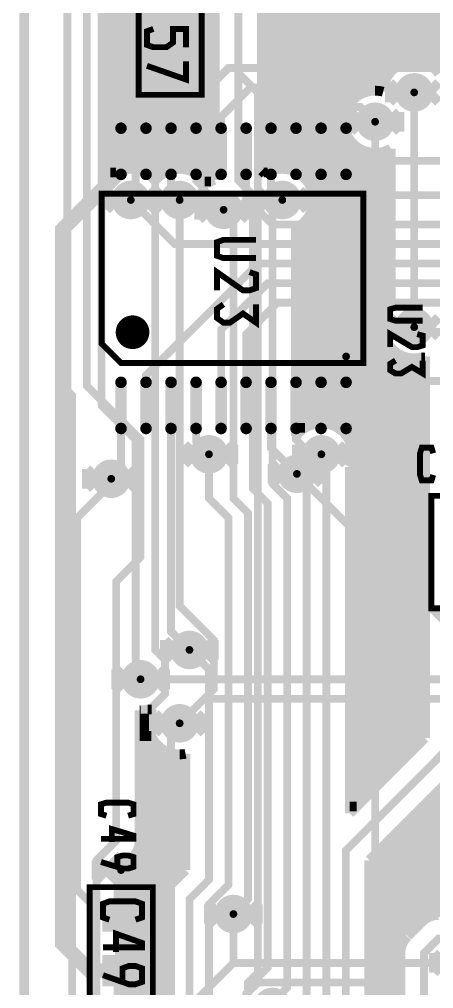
# Model space of a CAD drawing. Extents: x -10 to 131, y -93 to 209.
# Drawn here: x -9.63 to 1.14, y 31.21 to 56.38 of the extents above; entities that cross this region are included whole.
import ezdxf

# ---------------------------------------------------------------- set-up
doc = ezdxf.new("R2010")
doc.units = 0
doc.header["$MEASUREMENT"] = 0
doc.layers.get('0').update_dxf_attribs({"linetype": 'CONTINUOUS'})
for name, color, linetype in [('22-303-0_ASB', 7, 'CONTINUOUS'), ('22-303-0_AST', 7, 'CONTINUOUS'), ('22-303-0_BOT', 2, 'CONTINUOUS'), ('22-303-0_DRD', 6, 'CONTINUOUS'), ('22-303-0_DRL', 1, 'CONTINUOUS'), ('22-303-0_GND', 3, 'CONTINUOUS'), ('22-303-0_IN1', 10, 'CONTINUOUS'), ('22-303-0_SMT', 9, 'CONTINUOUS'), ('22-303-0_SPT', 11, 'CONTINUOUS'), ('22-303-0_SST', 8, 'CONTINUOUS'), ('22-303-0_TOP', 15, 'CONTINUOUS'), ('THRUHOLE_TAP', 2, 'CONTINUOUS')]:
    doc.layers.add(name, color=color, linetype=linetype)

# ---------------------------------------------------------------- blocks, each defined once
blk = doc.blocks.new('OBLONG_56')
at = {"const_width": 0.29972}
blk.add_lwpolyline([(0, 0.59944), (0, -0.59944)], dxfattribs=at)
at = {"const_width": 0.14986}
for points in [[(-0.07493, 0.59944, 1), (0.07493, 0.59944, 1)], [(-0.07493, -0.59944, 1), (0.07493, -0.59944, 1)]]:
    blk.add_lwpolyline(points, format="xyb", close=True, dxfattribs=at)
blk = doc.blocks.new('ROUND_70')
at = {"const_width": 0.29972}
blk.add_lwpolyline([(-0.14986, 0, 1), (0.14986, 0, 1)], format="xyb", close=True, dxfattribs=at)
blk = doc.blocks.new('ROUND_116')
at = {"const_width": 0.10033}
blk.add_lwpolyline([(-0.050164, 0, 1), (0.050164, 0, 1)], format="xyb", close=True, dxfattribs=at)
blk = doc.blocks.new('ROUND_117')
at = {"const_width": 0.10033}
blk.add_lwpolyline([(-0.050164, 0, 1), (0.050164, 0, 1)], format="xyb", close=True, dxfattribs=at)
blk = doc.blocks.new('ROUND_98')
at = {"const_width": 0.50038}
blk.add_lwpolyline([(-0.25019, 0, 1), (0.25019, 0, 1)], format="xyb", close=True, dxfattribs=at)
blk = doc.blocks.new('ROUND_100')
at = {"const_width": 0.50038}
blk.add_lwpolyline([(-0.25019, 0, 1), (0.25019, 0, 1)], format="xyb", close=True, dxfattribs=at)
blk = doc.blocks.new('ROUND_101')
at = {"const_width": 0.0635}
blk.add_lwpolyline([(-0.03175, 0, 1), (0.03175, 0, 1)], format="xyb", close=True, dxfattribs=at)
blk = doc.blocks.new('RECTANGLE_3')
blk.add_solid([(0.4826, 0.4064), (0.4826, -0.4064), (-0.4826, 0.4064), (-0.4826, -0.4064)])
blk = doc.blocks.new('ROUND_108')
at = {"const_width": 0.10033}
blk.add_lwpolyline([(-0.050164, 0, 1), (0.050164, 0, 1)], format="xyb", close=True, dxfattribs=at)

msp = doc.modelspace()

# ---------------------------------------------------------------- linework, layer by layer
at = {"layer": '22-303-0_ASB', "const_width": 0.254}
msp.add_lwpolyline([(111.00054, 208.99374), (111.00054, 198.99376), (116.0018, 198.99376), (116.0018, 208.99374), (130.50012, 208.99374), (130.50012, -31.00578), (-9.4996, -31.00578), (-9.4996, 208.99374), (111.00054, 208.99374)], dxfattribs=at)
at = {"layer": '22-303-0_AST'}
for points, const_width in [([(111.00054, 208.99374), (111.00054, 198.99376), (116.0018, 198.99376), (116.0018, 208.99374), (130.50012, 208.99374), (130.50012, -31.00578), (-9.4996, -31.00578), (-9.4996, 208.99374), (111.00054, 208.99374)], 0.254), ([(-4.8895, 54.4195), (-4.8895, 57.3405), (-6.5278, 57.3405), (-6.5278, 54.4195), (-4.8895, 54.4195)], 0.1524), ([(-6.14426, 56.13146), (-6.3119, 56.0705), (-6.3119, 55.7149), (-6.14426, 55.65648), (-5.8039, 55.65648), (-5.63626, 55.77586), (-5.63626, 56.13146), (-5.2959, 56.13146), (-5.2959, 55.65648)], 0.1524), ([(-6.3119, 55.17388), (-5.2959, 54.81828), (-5.2959, 55.29326)], 0.1524), ([(-7.48538, 47.9552), (-6.985, 47.45482), (-0.6858, 47.45482), (-0.6858, 51.8541), (-7.48538, 51.8541), (-7.48538, 47.9552)], 0.1524), ([(-3.47472, 50.18024), (-4.32308, 50.18024), (-4.49072, 50.23866), (-4.49072, 50.59426), (-4.32308, 50.65522), (-3.47472, 50.65522)], 0.1524), ([(-4.49072, 49.34204), (-4.49072, 49.81702), (-3.81508, 49.34204), (-3.6449, 49.34204), (-3.47472, 49.40046), (-3.47472, 49.75606), (-3.6449, 49.81702)], 0.1524), ([(-4.32308, 48.97882), (-4.49072, 48.85944), (-4.49072, 48.62322), (-4.32308, 48.50384), (-4.1529, 48.50384), (-3.81508, 48.74006), (-3.47472, 48.50384), (-3.47472, 48.97882)], 0.1524), ([(-6.94436, 48.50638), (-6.94436, 48.00346)], 0.1524), ([(-6.46938, 48.54448), (-6.89864, 48.54448)], 0.1524), ([(-6.8072, 48.59274), (-6.8072, 47.91456)], 0.1524), ([(-6.67004, 48.6156), (-6.67004, 47.89424)], 0.1524), ([(-6.53288, 48.58258), (-6.53288, 47.92726)], 0.1524), ([(-6.3246, 48.27016), (-7.04596, 48.27016)], 0.1524), ([(-6.35762, 48.40732), (-7.01294, 48.40732)], 0.1524), ([(-6.39572, 48.46828), (-6.39572, 48.03902)], 0.1524), ([(-6.34492, 48.133), (-7.0231, 48.133)], 0.1524), ([(-6.43382, 47.99584), (-6.93674, 47.99584)], 0.1524), ([(1.0795, 44.0055), (1.0795, 41.0845), (2.7178, 41.0845), (2.7178, 44.0055), (1.0795, 44.0055)], 0.1524), ([(-6.1595, 30.9245), (-6.1595, 33.8455), (-7.7978, 33.8455), (-7.7978, 30.9245), (-6.1595, 30.9245)], 0.1524), ([(-7.28726, 32.99968), (-7.4549, 33.0581), (-7.4549, 33.4137), (-7.28726, 33.47466), (-6.60908, 33.47466), (-6.4389, 33.4137), (-6.4389, 33.0581), (-6.60908, 32.99968)], 0.1524), ([(-7.11708, 32.16148), (-7.11708, 32.63646), (-6.4389, 32.3977), (-6.4389, 32.28086), (-7.4549, 32.28086)], 0.1524), ([(-6.9469, 31.3817), (-6.9469, 31.7373), (-6.77926, 31.79826), (-6.60908, 31.79826), (-6.4389, 31.7373), (-6.4389, 31.3817), (-6.60908, 31.32328), (-6.77926, 31.32328), (-7.4549, 31.5595)], 0.1524)]:
    msp.add_lwpolyline(points, dxfattribs=dict(at, const_width=const_width))
at = {"layer": '22-303-0_AST', "const_width": 0.1524}
for points in [[(-6.68528, 48.6156, 0.4142136), (-7.04596, 48.25492)], [(-6.3246, 48.25492, 0.4142136), (-6.68528, 48.6156)], [(-7.04596, 48.25492, 0.4142136), (-6.68528, 47.89424)], [(-6.68528, 47.89424, 0.4142136), (-6.3246, 48.25492)]]:
    msp.add_lwpolyline(points, format="xyb", dxfattribs=at)
at = {"layer": '22-303-0_BOT'}
for points, const_width in [([(-2.921, 208.28), (-2.921, 52.48656)], 0.254), ([(-2.6924, 208.28), (-2.6924, 52.4891)], 0.254), ([(-2.4638, 208.28), (-2.4638, 52.4256)], 0.254), ([(-2.2352, 208.28), (-2.2352, 52.27066)], 0.254), ([(-2.0066, 208.28), (-2.0066, 51.86934)], 0.254), ([(-1.778, 208.28), (-1.778, 45.89272)], 0.254), ([(-1.5494, 208.28), (-1.5494, 45.8597)], 0.254), ([(-1.3208, 208.28), (-1.3208, 45.75048)], 0.254), ([(-1.0922, 208.28), (-1.0922, 54.10454)], 0.254), ([(-0.8636, 119.80926), (-0.8636, 54.3687)], 0.254), ([(-0.635, 119.51462), (-0.635, 54.48808)], 0.254), ([(-0.4064, 119.38254), (-0.4064, 54.52872)], 0.254), ([(-0.1778, 106.6292), (-0.1778, 54.50332)], 0.254), ([(0.0508, 106.4006), (0.0508, 55.03926)], 0.254), ([(0.2794, 106.172), (0.2794, 55.2069)], 0.254), ([(0.508, 105.9434), (0.508, 55.28056)], 0.254), ([(0.7366, 105.7148), (0.7366, 55.2831)], 0.254), ([(0.9652, 105.4862), (0.9652, 55.2196)], 0.254), ([(1.1938, 105.2576), (1.1938, 55.06466)], 0.254), ([(14.986, -24.003), (13.843, -25.146), (4.826, -25.146), (3.81, -24.13), (3.81, 2.032), (-0.381, 6.223), (-0.381, 24.765), (-1.143, 25.527), (-1.143, 34.798), (1.524, 37.465), (1.524, 54.356), (5.969, 58.801), (5.969, 73.533), (6.604, 74.168), (6.604, 100.711)], 0.2032), ([(-7.62, 90.17), (-7.62, 89.281), (-7.874, 89.027), (-7.874, 46.863), (-6.477, 45.466), (-6.477, 42.418), (-7.112, 41.783), (-7.112, 35.052), (-7.62, 34.544), (-7.62, 24.765), (-7.747, 24.638), (-7.747, 13.97), (-7.366, 13.589)], 0.2032), ([(-3.81, 8.255), (-3.683, 8.382), (-3.683, 31.242), (-3.175, 31.75), (-3.175, 43.815), (-3.556, 44.196), (-3.556, 51.816), (-3.937, 52.197), (-3.937, 88.392), (-4.826, 89.281), (-4.826, 89.789)], 0.2032), ([(-6.35, 11.938), (-6.985, 11.938), (-8.255, 13.208), (-8.255, 46.609), (-8.382, 46.736), (-8.382, 89.408), (-8.255, 89.535)], 0.2032), ([(-3.1496, 89.48166), (-3.1496, 52.4129)], 0.254), ([(-5.4356, 88.74252), (-5.4356, 52.49672)], 0.254), ([(-5.207, 88.7984), (-5.207, 52.45608)], 0.254), ([(-5.6642, 88.60028), (-5.6642, 52.47132)], 0.254), ([(-4.9784, 88.5698), (-4.9784, 52.3367)], 0.254), ([(-6.35, 88.21928), (-6.35, 52.4002)], 0.254), ([(-6.1214, 88.2523), (-6.1214, 52.21732)], 0.254), ([(-5.8928, 88.36152), (-5.8928, 52.37226)], 0.254), ([(-4.7498, 88.3412), (-4.7498, 52.11826)], 0.254), ([(-3.3274, 88.392), (-3.3274, 52.44846)], 0.254), ([(-4.5466, 88.138), (-4.5466, 52.2097)], 0.254), ([(-6.5786, 81.45018), (-6.5786, 52.48148)], 0.254), ([(-6.8072, 81.23174), (-6.8072, 52.49164)], 0.254), ([(-7.2644, 81.10728), (-7.2644, 52.29606)], 0.254), ([(-7.0358, 81.13268), (-7.0358, 52.43576)], 0.254), ([(-4.5466, 56.2864), (-7.2644, 56.2864)], 0.254), ([(2.5908, 56.2864), (-3.3274, 56.2864)], 0.254), ([(-4.5466, 56.0578), (-7.2644, 56.0578)], 0.254), ([(2.3622, 56.0578), (-3.3274, 56.0578)], 0.254), ([(-4.5466, 55.8292), (-7.2644, 55.8292)], 0.254), ([(2.1336, 55.8292), (-3.3274, 55.8292)], 0.254), ([(-4.5466, 55.6006), (-7.2644, 55.6006)], 0.254), ([(1.905, 55.6006), (-3.3274, 55.6006)], 0.254), ([(-4.5466, 55.372), (-7.2644, 55.372)], 0.254), ([(1.6764, 55.372), (-3.3274, 55.372)], 0.254), ([(-4.5466, 55.1434), (-7.2644, 55.1434)], 0.254), ([(0.17018, 55.1434), (-3.3274, 55.1434)], 0.254), ([(1.4478, 55.1434), (1.09982, 55.1434)], 0.254), ([(-4.5466, 54.9148), (-7.2644, 54.9148)], 0.254), ([(-0.04826, 54.9148), (-3.3274, 54.9148)], 0.254), ([(-4.5466, 54.6862), (-7.2644, 54.6862)], 0.254), ([(-0.14732, 54.6862), (-3.3274, 54.6862)], 0.254), ([(-4.5466, 54.4576), (-7.2644, 54.4576)], 0.254), ([(-0.7112, 54.4576), (-3.3274, 54.4576)], 0.254), ([(0.635, 48.387), (0.635, 54.483)], 0.2032), ([(-4.5466, 54.229), (-7.2644, 54.229)], 0.254), ([(-4.5466, 54.0004), (-7.2644, 54.0004)], 0.254), ([(-1.00838, 54.229), (-3.3274, 54.229)], 0.254), ([(-1.13792, 54.0004), (-3.3274, 54.0004)], 0.254), ([(-4.5466, 53.7718), (-7.2644, 53.7718)], 0.254), ([(-1.18618, 53.7718), (-3.3274, 53.7718)], 0.254), ([(-4.5466, 53.5432), (-7.2644, 53.5432)], 0.254), ([(-1.1684, 53.5432), (-3.3274, 53.5432)], 0.254), ([(-4.5466, 53.3146), (-7.2644, 53.3146)], 0.254), ([(-1.0795, 53.3146), (-3.3274, 53.3146)], 0.254), ([(-1.0922, 53.33746), (-1.0922, 45.51172)], 0.254), ([(-4.5466, 53.086), (-7.2644, 53.086)], 0.254), ([(-0.87884, 53.086), (-3.3274, 53.086)], 0.254), ([(-0.8636, 53.0733), (-0.8636, 35.93846)], 0.254), ([(0.0254, 53.0225), (0.0254, 48.91532)], 0.254), ([(-4.5466, 52.8574), (-7.2644, 52.8574)], 0.254), ([(0.0254, 52.8574), (-3.3274, 52.8574)], 0.254), ([(-0.635, 52.95392), (-0.635, 36.16706)], 0.254), ([(-0.4064, 52.91328), (-0.4064, 36.39566)], 0.254), ([(-0.1778, 52.93868), (-0.1778, 36.62426)], 0.254), ([(-4.5466, 52.6288), (-7.2644, 52.6288)], 0.254), ([(0.0254, 52.6288), (-3.3274, 52.6288)], 0.254), ([(-7.11454, 52.4002), (-7.2644, 52.4002)], 0.254), ([(-5.84454, 52.4002), (-6.34746, 52.4002)], 0.254), ([(-4.5466, 52.4002), (-5.07746, 52.4002)], 0.254), ([(-3.3274, 52.44846), (-3.24104, 52.3621)], 0.254), ([(-3.17754, 52.4002), (-3.2766, 52.4002)], 0.254), ([(0.0254, 52.4002), (-2.41046, 52.4002)], 0.254), ([(-4.6482, 52.1716), (-4.8133, 52.1716)], 0.254), ([(0.0254, 52.1716), (-2.1463, 52.1716)], 0.254), ([(0.0254, 51.943), (-2.02692, 51.943)], 0.254), ([(-2.794, 51.689), (-2.794, 51.562), (-3.048, 51.308), (-3.048, 44.323), (-2.667, 43.942), (-2.667, 31.242), (-3.048, 30.861), (-3.048, 30.734)], 0.2032), ([(0.0254, 51.4858), (-2.01168, 51.4858)], 0.254), ([(-2.0066, 51.50866), (-2.0066, 45.8597)], 0.254), ([(0.0254, 51.7144), (-1.98628, 51.7144)], 0.254), ([(-4.318, 51.435), (-4.064, 51.181), (-4.064, 43.942), (-3.683, 43.561), (-3.683, 33.528), (-4.064, 33.147)], 0.2032), ([(0.0254, 51.2572), (-2.11074, 51.2572)], 0.254), ([(0.0254, 51.0286), (-2.32918, 51.0286)], 0.254), ([(-2.2352, 51.1048), (-2.2352, 45.75048)], 0.254), ([(-2.4384, 50.96256), (-2.4384, 45.54982)], 0.254), ([(0.0254, 50.8), (-2.4384, 50.8)], 0.254), ([(0.0254, 50.5714), (-2.4384, 50.5714)], 0.254), ([(0.0254, 50.3428), (-2.4384, 50.3428)], 0.254), ([(0.0254, 50.1142), (-2.4384, 50.1142)], 0.254), ([(0.0254, 49.8856), (-2.4384, 49.8856)], 0.254), ([(0.0254, 49.657), (-2.4384, 49.657)], 0.254), ([(0.0254, 49.4284), (-2.4384, 49.4284)], 0.254), ([(0.0254, 49.1998), (-2.4384, 49.1998)], 0.254), ([(0.0254, 48.9712), (-2.4384, 48.9712)], 0.254), ([(-0.0889, 48.7426), (-2.4384, 48.7426)], 0.254), ([(-0.16256, 48.514), (-2.4384, 48.514)], 0.254), ([(-0.1651, 48.2854), (-2.4384, 48.2854)], 0.254), ([(-0.1016, 48.0568), (-2.4384, 48.0568)], 0.254), ([(0.0508, 47.8282), (-2.4384, 47.8282)], 0.254), ([(0.0508, 47.8282), (0.0508, 36.85286)], 0.254), ([(0.45466, 47.5996), (-2.4384, 47.5996)], 0.254), ([(0.2794, 47.66056), (0.2794, 37.08146)], 0.254), ([(0.508, 47.58944), (0.508, 37.31006)], 0.254), ([(0.7366, 47.58436), (0.7366, 37.53866)], 0.254), ([(0.9144, 47.5996), (0.81534, 47.5996)], 0.254), ([(0.9144, 47.62754), (0.9144, 37.71646)], 0.254), ([(0.9144, 47.371), (-2.4384, 47.371)], 0.254), ([(0.9144, 47.1424), (-2.4384, 47.1424)], 0.254), ([(0.9144, 46.9138), (-2.4384, 46.9138)], 0.254), ([(0.9144, 46.6852), (-2.4384, 46.6852)], 0.254), ([(0.9144, 46.4566), (-2.4384, 46.4566)], 0.254), ([(0.9144, 46.228), (-2.4384, 46.228)], 0.254), ([(0.9144, 45.9994), (-2.4384, 45.9994)], 0.254), ([(-2.20472, 45.7708), (-2.4384, 45.7708)], 0.254), ([(0.9144, 45.7708), (-1.35128, 45.7708)], 0.254), ([(0.9144, 45.5422), (-1.11252, 45.5422)], 0.254), ([(0.9144, 45.3136), (-1.0033, 45.3136)], 0.254), ([(-4.699, 45.085), (-4.699, 43.942), (-4.191, 43.434), (-4.191, 33.909), (-4.699, 33.401), (-4.699, 26.543), (-4.572, 26.416), (-4.572, 24.257)], 0.2032), ([(-2.413, 24.13), (-1.651, 24.892), (-1.651, 44.831), (-1.778, 44.958), (-1.778, 45.085)], 0.2032), ([(0.9144, 45.085), (-0.97028, 45.085)], 0.254), ([(-1.0414, 44.75226), (-1.0414, 35.76066)], 0.254), ([(0.9144, 44.8564), (-1.0033, 44.8564)], 0.254), ([(-2.413, 44.577), (-2.159, 44.323), (-2.159, 25.273), (-2.413, 25.019)], 0.2032), ([(0.9144, 44.6278), (-1.0414, 44.6278)], 0.254), ([(0.9144, 44.3992), (-1.0414, 44.3992)], 0.254), ([(0.9144, 44.1706), (-1.0414, 44.1706)], 0.254), ([(0.9144, 43.942), (-1.0414, 43.942)], 0.254), ([(0.9144, 43.7134), (-1.0414, 43.7134)], 0.254), ([(0.9144, 43.4848), (-1.0414, 43.4848)], 0.254), ([(0.9144, 43.2562), (-1.0414, 43.2562)], 0.254), ([(0.9144, 43.0276), (-1.0414, 43.0276)], 0.254), ([(0.9144, 42.799), (-1.0414, 42.799)], 0.254), ([(0.9144, 42.5704), (-1.0414, 42.5704)], 0.254), ([(0.9144, 42.3418), (-1.0414, 42.3418)], 0.254), ([(0.9144, 42.1132), (-1.0414, 42.1132)], 0.254), ([(0.9144, 41.8846), (-1.0414, 41.8846)], 0.254), ([(0.9144, 41.656), (-1.0414, 41.656)], 0.254), ([(0.9144, 41.4274), (-1.0414, 41.4274)], 0.254), ([(0.9144, 41.1988), (-1.0414, 41.1988)], 0.254), ([(0.9144, 40.9702), (-1.0414, 40.9702)], 0.254), ([(0.9144, 40.7416), (-1.0414, 40.7416)], 0.254), ([(0.9144, 40.513), (-1.0414, 40.513)], 0.254), ([(0.9144, 40.2844), (-1.0414, 40.2844)], 0.254), ([(-5.207, 40.005), (-4.699, 39.497), (-4.699, 34.036), (-5.207, 33.528), (-5.207, 24.765)], 0.2032), ([(0.9144, 40.0558), (-1.0414, 40.0558)], 0.254), ([(0.9144, 39.8272), (-1.0414, 39.8272)], 0.254), ([(0.9144, 39.5986), (-1.0414, 39.5986)], 0.254), ([(0.9144, 39.37), (-1.0414, 39.37)], 0.254), ([(0.9144, 39.1414), (-1.0414, 39.1414)], 0.254), ([(0.9144, 38.9128), (-1.0414, 38.9128)], 0.254), ([(0.9144, 38.6842), (-1.0414, 38.6842)], 0.254), ([(-6.5024, 38.43528), (-6.5024, 35.052)], 0.254), ([(-6.5024, 38.43528), (-6.477, 38.43488)], 0.254), ([(-6.35, 38.44544), (-6.35, 28.9052)], 0.254), ([(-6.1849, 38.4556), (-6.29666, 38.4556)], 0.254), ([(0.9144, 38.4556), (-1.0414, 38.4556)], 0.254), ([(-6.25856, 38.227), (-6.5024, 38.227)], 0.254), ([(0.9144, 38.227), (-1.0414, 38.227)], 0.254), ([(-6.2611, 37.9984), (-6.5024, 37.9984)], 0.254), ([(0.9144, 37.9984), (-1.0414, 37.9984)], 0.254), ([(-6.1976, 37.7698), (-6.5024, 37.7698)], 0.254), ([(-6.1214, 37.63518), (-6.1214, 28.98648)], 0.254), ([(0.9144, 37.7698), (-1.0414, 37.7698)], 0.254), ([(0.9144, 37.71646), (-1.0414, 35.76066)], 0.254), ([(-6.04266, 37.5412), (-6.5024, 37.5412)], 0.254), ([(-5.8928, 37.41674), (-5.8928, 28.99664)], 0.254), ([(0.7366, 37.5412), (-1.0414, 37.5412)], 0.254), ([(-5.64134, 37.3126), (-6.5024, 37.3126)], 0.254), ([(-5.6642, 37.31768), (-5.6642, 33.93186)], 0.254), ([(-5.4356, 37.29228), (-5.4356, 34.16046)], 0.254), ([(-5.3086, 37.30752), (-5.3086, 34.28746)], 0.254), ([(0.508, 37.3126), (-1.0414, 37.3126)], 0.254), ([(-5.3086, 37.084), (-6.5024, 37.084)], 0.254), ([(0.2794, 37.084), (-1.0414, 37.084)], 0.254), ([(1.9558, 37.0332), (-0.5334, 34.544)], 0.254), ([(-5.3086, 36.8554), (-6.5024, 36.8554)], 0.254), ([(-5.3086, 36.6268), (-6.5024, 36.6268)], 0.254), ([(0.0508, 36.8554), (-1.0414, 36.8554)], 0.254), ([(-0.17526, 36.6268), (-1.0414, 36.6268)], 0.254), ([(-5.3086, 36.3982), (-6.5024, 36.3982)], 0.254), ([(-0.40386, 36.3982), (-1.0414, 36.3982)], 0.254), ([(-5.3086, 36.1696), (-6.5024, 36.1696)], 0.254), ([(-0.63246, 36.1696), (-1.0414, 36.1696)], 0.254), ([(13.25118, 36.1696), (1.08966, 36.1696)], 0.254), ([(1.1938, 36.2712), (1.1938, 33.11652)], 0.254), ([(-5.3086, 35.941), (-6.5024, 35.941)], 0.254), ([(-0.86106, 35.941), (-1.0414, 35.941)], 0.254), ([(14.04112, 35.941), (0.86106, 35.941)], 0.254), ([(0.9652, 36.0426), (0.9652, 33.04032)], 0.254), ([(-5.3086, 35.7124), (-6.5024, 35.7124)], 0.254), ([(14.04112, 35.7124), (0.63246, 35.7124)], 0.254), ([(0.7366, 35.814), (0.7366, 32.83966)], 0.254), ([(-5.3086, 35.4838), (-6.5024, 35.4838)], 0.254), ([(14.04112, 35.4838), (0.40386, 35.4838)], 0.254), ([(0.508, 35.5854), (0.508, 32.61106)], 0.254), ([(-5.3086, 35.2552), (-6.5024, 35.2552)], 0.254), ([(0.0508, 35.1282), (0.0508, 30.59176)], 0.254), ([(14.04112, 35.2552), (0.17526, 35.2552)], 0.254), ([(0.2794, 35.3568), (0.2794, 32.131)], 0.254), ([(-5.3086, 35.0266), (-6.5024, 35.0266)], 0.254), ([(-0.1778, 34.8996), (-0.1778, 30.64764)], 0.254), ([(14.04112, 35.0266), (-0.0508, 35.0266)], 0.254), ([(-6.6802, 34.6202), (-7.0104, 34.29)], 0.254), ([(-6.5786, 34.75736), (-6.5786, 28.72232)], 0.254), ([(-5.3086, 34.798), (-6.55828, 34.798)], 0.254), ([(-0.4064, 34.671), (-0.4064, 30.63748)], 0.254), ([(14.04112, 34.798), (-0.2794, 34.798)], 0.254), ([(-6.8072, 34.4932), (-6.8072, 25.13076)], 0.254), ([(-5.3086, 34.5694), (-6.731, 34.5694)], 0.254), ([(-0.5334, 34.544), (-0.5334, 30.60192)], 0.254), ([(12.39266, 34.5694), (-0.508, 34.5694)], 0.254), ([(-7.0104, 34.29), (-7.0104, 25.1841)], 0.254), ([(-5.48386, 34.1122), (-7.0104, 34.1122)], 0.254), ([(-5.3086, 34.3408), (-6.9596, 34.3408)], 0.254), ([(-5.3086, 34.28746), (-5.63118, 33.96488)], 0.254), ([(11.9888, 34.3408), (-0.5334, 34.3408)], 0.254), ([(11.8364, 34.1122), (-0.5334, 34.1122)], 0.254), ([(-5.7023, 33.8836), (-7.0104, 33.8836)], 0.254), ([(11.77036, 33.8836), (-0.5334, 33.8836)], 0.254), ([(-5.8039, 33.655), (-7.0104, 33.655)], 0.254), ([(10.67562, 33.655), (-0.5334, 33.655)], 0.254), ([(-5.8166, 33.4264), (-7.0104, 33.4264)], 0.254), ([(-5.8166, 33.528), (-5.8166, 28.98648)], 0.254), ([(10.4775, 33.4264), (-0.5334, 33.4264)], 0.254), ([(-5.8166, 33.1978), (-7.0104, 33.1978)], 0.254), ([(10.3886, 33.1978), (-0.5334, 33.1978)], 0.254), ([(-5.8166, 32.9692), (-7.0104, 32.9692)], 0.254), ([(0.86614, 32.9692), (-0.5334, 32.9692)], 0.254), ([(0.8382, 32.9438), (0.46482, 32.56788)], 0.254), ([(-5.8166, 32.7406), (-7.0104, 32.7406)], 0.254), ([(0.635, 32.7406), (-0.5334, 32.7406)], 0.254), ([(-5.8166, 32.512), (-7.0104, 32.512)], 0.254), ([(0.41148, 32.512), (-0.5334, 32.512)], 0.254), ([(1.905, 27.432), (0.889, 28.448), (0.889, 32.131), (1.27, 32.512), (2.286, 32.512), (4.445, 30.353), (10.287, 30.353), (10.668, 30.734)], 0.2032), ([(-5.8166, 32.2834), (-7.0104, 32.2834)], 0.254), ([(0.29718, 32.2834), (-0.5334, 32.2834)], 0.254), ([(0.2794, 32.131), (0.2794, 30.45206)], 0.254), ([(-5.8166, 32.0548), (-7.0104, 32.0548)], 0.254), ([(0.2794, 32.0548), (-0.5334, 32.0548)], 0.254), ([(-5.8166, 31.8262), (-7.0104, 31.8262)], 0.254), ([(-5.8166, 31.5976), (-7.0104, 31.5976)], 0.254), ([(0.2794, 31.8262), (-0.5334, 31.8262)], 0.254), ([(0.2794, 31.5976), (-0.5334, 31.5976)], 0.254), ([(-5.8166, 31.369), (-7.0104, 31.369)], 0.254), ([(0.2794, 31.369), (-0.5334, 31.369)], 0.254), ([(-5.8166, 31.1404), (-7.0104, 31.1404)], 0.254), ([(0.2794, 31.1404), (-0.5334, 31.1404)], 0.254)]:
    msp.add_lwpolyline(points, dxfattribs=dict(at, const_width=const_width))
at = {"layer": '22-303-0_BOT', "const_width": 0.254}
for points in [[(0.635, 55.29072, 0.4077818), (-0.17272, 54.50078)], [(1.27762, 54.97068, 0.2345726), (0.635, 55.28972)], [(-0.381, 54.52872, 0.4142136), (-1.18872, 53.721)], [(-0.17272, 54.50078, 0.0653447), (-0.381, 54.52812)], [(-1.18872, 53.721, 0.4142136), (-0.381, 52.91328)], [(-0.381, 52.91328, 0.1325025), (0.0252, 53.02285)], [(-6.731, 52.49672, 0.1822016), (-7.26414, 52.29577)], [(-6.096, 52.18684, 0.230425), (-6.731, 52.49589)], [(-5.461, 52.49672, 0.2304252), (-6.09665, 52.18735)], [(-4.76758, 52.10556, 0.2633032), (-5.461, 52.49792)], [(-2.794, 52.49672, 0.1476233), (-3.24087, 52.36184)], [(-1.98628, 51.689, 0.4142136), (-2.794, 52.49672)], [(-4.5466, 52.2097, 0.0760663), (-4.7678, 52.10589)], [(-2.4384, 50.96256, 0.2863583), (-1.98628, 51.689)], [(0.0254, 48.91532, 0.1804437), (-0.17168, 48.387)], [(-0.17272, 48.387, 0.4142136), (0.635, 47.57928)], [(0.635, 47.57928, 0.0883598), (0.91388, 47.62895)], [(-1.778, 45.89272, 0.2440528), (-2.43851, 45.5499)], [(-0.97028, 45.085, 0.4142136), (-1.778, 45.89272)], [(-1.0414, 44.75226, 0.1064713), (-0.96973, 45.085)], [(-6.477, 38.43528, 0.1004237), (-6.1622, 38.49915)], [(-6.16204, 38.49878, 0.1300236), (-6.26752, 38.1)], [(-6.26872, 38.1, 0.4142136), (-5.461, 37.29228)], [(-5.461, 37.29228, 0.0475328), (-5.30846, 37.30681)], [(-6.6802, 34.6202, 0.1989124), (-6.50134, 35.052)], [(-5.6388, 33.9598, 0.1989124), (-5.81766, 33.528)], [(-5.6388, 33.9598, 0.1989124), (-5.81766, 33.528)], [(1.27, 33.1216, 0.198913), (0.83895, 32.94305)], [(1.27, 33.1216, 0.198913), (0.83895, 32.94305)], [(0.4572, 32.5628, 0.1989124), (0.27834, 32.131)]]:
    msp.add_lwpolyline(points, format="xyb", dxfattribs=at)
at = {"layer": '22-303-0_DRD', "const_width": 0.254}
for points in [[(111.00054, 208.99374), (111.00054, 198.99376), (116.0018, 198.99376), (116.0018, 208.99374), (130.50012, 208.99374), (130.50012, -31.00578), (-9.4996, -31.00578), (-9.4996, 208.99374), (111.00054, 208.99374)], [(0, 54.229), (0.635, 54.864)], [(0.635, 54.864), (1.27, 54.229)], [(0, 54.737), (0, 54.229)], [(0.635, 54.102), (0, 54.737)], [(1.27, 54.737), (0.635, 54.102)], [(-1.016, 53.467), (-0.381, 54.102)], [(-0.381, 54.102), (0.254, 53.467)], [(-1.016, 53.975), (-1.016, 53.467)], [(-0.381, 53.34), (-1.016, 53.975)], [(0.254, 53.975), (-0.381, 53.34)], [(0.254, 53.467), (0.254, 53.975)], [(-7.366, 51.435), (-6.731, 52.07)], [(-6.731, 52.07), (-6.096, 51.435)], [(-6.096, 51.435), (-5.461, 52.07)], [(-5.461, 52.07), (-4.826, 51.435)], [(-3.429, 51.435), (-2.794, 52.07)], [(-2.794, 52.07), (-2.159, 51.435)], [(-7.366, 51.943), (-7.366, 51.435)], [(-6.731, 51.308), (-7.366, 51.943)], [(-6.096, 51.943), (-6.731, 51.308)], [(-6.096, 51.435), (-6.096, 51.943)], [(-6.096, 51.943), (-6.096, 51.435)], [(-5.461, 51.308), (-6.096, 51.943)], [(-4.826, 51.943), (-5.461, 51.308)], [(-4.953, 51.181), (-4.318, 51.816)], [(-4.826, 51.435), (-4.826, 51.943)], [(-4.318, 51.816), (-3.683, 51.181)], [(-3.429, 51.943), (-3.429, 51.435)], [(-2.794, 51.308), (-3.429, 51.943)], [(-2.159, 51.943), (-2.794, 51.308)], [(-2.159, 51.435), (-2.159, 51.943)], [(-4.953, 51.689), (-4.953, 51.181)], [(-4.318, 51.054), (-4.953, 51.689)], [(-3.683, 51.689), (-4.318, 51.054)], [(-3.683, 51.181), (-3.683, 51.689)], [(0, 48.133), (0.635, 48.768)], [(0.635, 48.768), (1.27, 48.133)], [(0, 48.641), (0, 48.133)], [(0.635, 48.006), (0, 48.641)], [(1.27, 48.641), (0.635, 48.006)], [(-1.77038, 47.371), (-1.13538, 48.006)], [(-1.13538, 48.006), (-0.50038, 47.371)], [(-1.77038, 47.879), (-1.77038, 47.371)], [(-1.13538, 47.244), (-1.77038, 47.879)], [(-0.50038, 47.879), (-1.13538, 47.244)], [(-0.50038, 47.371), (-0.50038, 47.879)], [(-5.334, 44.831), (-4.699, 45.466)], [(-4.699, 45.466), (-4.064, 44.831)], [(-2.413, 44.831), (-1.778, 45.466)], [(-1.778, 45.466), (-1.143, 44.831)], [(-5.334, 45.339), (-5.334, 44.831)], [(-4.699, 44.704), (-5.334, 45.339)], [(-4.064, 45.339), (-4.699, 44.704)], [(-4.064, 44.831), (-4.064, 45.339)], [(-2.413, 45.339), (-2.413, 44.831)], [(-1.778, 44.704), (-2.413, 45.339)], [(-1.143, 45.339), (-1.778, 44.704)], [(-1.143, 44.831), (-1.143, 45.339)], [(-3.048, 44.323), (-2.413, 44.958)], [(-2.413, 44.958), (-1.778, 44.323)], [(-7.874, 44.196), (-7.239, 44.831)], [(-7.874, 44.704), (-7.874, 44.196)], [(-7.239, 44.069), (-7.874, 44.704)], [(-7.239, 44.831), (-6.604, 44.196)], [(-6.604, 44.704), (-7.239, 44.069)], [(-6.604, 44.196), (-6.604, 44.704)], [(-3.048, 44.831), (-3.048, 44.323)], [(-2.413, 44.196), (-3.048, 44.831)], [(-1.778, 44.831), (-2.413, 44.196)], [(-1.778, 44.323), (-1.778, 44.831)], [(-5.842, 39.751), (-5.207, 40.386)], [(-5.842, 40.259), (-5.842, 39.751)], [(-5.207, 39.624), (-5.842, 40.259)], [(-5.207, 40.386), (-4.572, 39.751)], [(-4.572, 40.259), (-5.207, 39.624)], [(-4.572, 39.751), (-4.572, 40.259)], [(-7.112, 38.989), (-6.477, 39.624)], [(-7.112, 39.497), (-7.112, 38.989)], [(-6.477, 38.862), (-7.112, 39.497)], [(-6.477, 39.624), (-5.842, 38.989)], [(-5.842, 39.497), (-6.477, 38.862)], [(-5.842, 38.989), (-5.842, 39.497)], [(-6.096, 37.846), (-5.461, 38.481)], [(-5.461, 38.481), (-4.826, 37.846)], [(-6.096, 38.354), (-6.096, 37.846)], [(-5.461, 37.719), (-6.096, 38.354)], [(-4.826, 38.354), (-5.461, 37.719)], [(-4.826, 37.846), (-4.826, 38.354)], [(-7.62, 34.036), (-6.985, 34.671)], [(-6.985, 34.671), (-6.35, 34.036)], [(-7.62, 34.544), (-7.62, 34.036)], [(-6.985, 33.909), (-7.62, 34.544)], [(-6.35, 34.544), (-6.985, 33.909)], [(-6.35, 34.036), (-6.35, 34.544)], [(-4.699, 32.893), (-4.064, 33.528)], [(-4.699, 33.401), (-4.699, 32.893)], [(-4.064, 32.766), (-4.699, 33.401)], [(-4.064, 33.528), (-3.429, 32.893)], [(-3.429, 33.401), (-4.064, 32.766)], [(-3.429, 32.893), (-3.429, 33.401)], [(1.143, 31.623), (1.778, 32.258)], [(1.143, 32.131), (1.143, 31.623)], [(1.778, 31.496), (1.143, 32.131)], [(-3.683, 30.48), (-3.048, 31.115)], [(-3.683, 30.48), (-3.048, 31.115)], [(-3.048, 31.115), (-2.413, 30.48)], [(-3.048, 31.115), (-2.413, 30.48)]]:
    msp.add_lwpolyline(points, dxfattribs=at)
at = {"layer": '22-303-0_DRL', "const_width": 0.254}
msp.add_lwpolyline([(111.00054, 208.99374), (111.00054, 198.99376), (116.0018, 198.99376), (116.0018, 208.99374), (130.50012, 208.99374), (130.50012, -31.00578), (-9.4996, -31.00578), (-9.4996, 208.99374), (111.00054, 208.99374)], dxfattribs=at)
at = {"layer": '22-303-0_GND', "const_width": 0.254}
msp.add_lwpolyline([(111.00054, 208.99374), (111.00054, 198.99376), (116.0018, 198.99376), (116.0018, 208.99374), (130.50012, 208.99374), (130.50012, -31.00578), (-9.4996, -31.00578), (-9.4996, 208.99374), (111.00054, 208.99374)], dxfattribs=at)
at = {"layer": '22-303-0_IN1', "const_width": 0.2032}
for points in [[(-5.588, 89.535), (-5.588, 89.408), (-5.08, 88.9), (-5.08, 57.531), (-6.096, 56.515), (-6.096, 40.005), (-5.842, 39.751), (-5.842, 38.862), (-6.35, 38.354), (-6.35, 33.528), (-6.858, 33.02), (-6.858, 26.67), (-6.477, 26.289), (-6.477, 22.225), (-6.985, 21.717), (-6.985, 15.113), (-6.223, 14.351), (-6.223, 13.335), (-4.572, 11.684), (-4.572, 6.096), (-4.191, 5.715)], [(-3.175, 6.731), (-3.175, 8.89), (-3.683, 9.398), (-3.683, 31.369), (-3.429, 31.623), (-3.429, 54.483), (-3.937, 54.991), (-3.937, 89.662)], [(-6.35, 89.027), (-6.604, 88.773), (-6.604, 51.816), (-6.731, 51.689)], [(-7.239, 81.915), (-7.493, 81.661), (-7.493, 46.355), (-6.604, 45.466), (-6.604, 39.37), (-6.477, 39.243)], [(-0.254, 29.845), (-0.381, 29.972), (-0.381, 53.721)], [(-5.461, 38.1), (-4.572, 38.989), (-4.572, 40.259), (-5.461, 41.148), (-5.461, 51.689)], [(-7.239, 44.45), (-7.239, 44.323), (-8.128, 43.434), (-8.128, 33.782), (-7.62, 33.274), (-7.62, 26.67), (-6.985, 26.035), (-6.985, 24.511), (-7.112, 24.384)]]:
    msp.add_lwpolyline(points, dxfattribs=at)
at = {"layer": '22-303-0_SST', "const_width": 0.1524}
for points in [[(-4.8895, 54.4195), (-4.8895, 57.3405), (-6.5278, 57.3405), (-6.5278, 54.4195), (-4.8895, 54.4195)], [(-7.48538, 47.9552), (-6.985, 47.45482), (-0.6858, 47.45482), (-0.6858, 51.8541), (-7.48538, 51.8541), (-7.48538, 47.9552)], [(0.85598, 48.55464), (0.14986, 48.55464), (0.01016, 48.59782), (0.01016, 48.85182), (0.14986, 48.89246), (0.85598, 48.89246)], [(-6.94436, 48.50638), (-6.94436, 48.00346)], [(-6.46938, 48.54448), (-6.89864, 48.54448)], [(-6.8072, 48.59274), (-6.8072, 47.91456)], [(-6.67004, 48.6156), (-6.67004, 47.89424)], [(-6.53288, 48.58258), (-6.53288, 47.92726)], [(-6.3246, 48.27016), (-7.04596, 48.27016)], [(-6.35762, 48.40732), (-7.01294, 48.40732)], [(-6.39572, 48.46828), (-6.39572, 48.03902)], [(0.01016, 47.86884), (0.01016, 48.20666), (0.57404, 47.86884), (0.71374, 47.86884), (0.85598, 47.91202), (0.85598, 48.16602), (0.71374, 48.20666)], [(-6.34492, 48.133), (-7.0231, 48.133)], [(-6.43382, 47.99584), (-6.93674, 47.99584)], [(0.14986, 47.52086), (0.01016, 47.43704), (0.01016, 47.26686), (0.14986, 47.18304), (0.2921, 47.18304), (0.57404, 47.35322), (0.85598, 47.18304), (0.85598, 47.52086)], [(1.12776, 44.54906), (1.08458, 44.40682), (0.83058, 44.40682), (0.7874, 44.54906), (0.7874, 45.11294), (0.83058, 45.25518), (1.08458, 45.25518), (1.12776, 45.11294)], [(1.0795, 44.0055), (1.0795, 41.0845), (2.7178, 41.0845), (2.7178, 44.0055), (1.0795, 44.0055)], [(-7.36346, 35.6997), (-7.5057, 35.74288), (-7.5057, 35.99688), (-7.36346, 36.04006), (-6.79958, 36.04006), (-6.65988, 35.99688), (-6.65988, 35.74288), (-6.79958, 35.6997)], [(-7.22376, 35.0139), (-7.22376, 35.35426), (-6.65988, 35.18408), (-6.65988, 35.10026), (-7.5057, 35.10026)], [(-7.08152, 34.37128), (-7.08152, 34.62528), (-6.94182, 34.66846), (-6.79958, 34.66846), (-6.65988, 34.62528), (-6.65988, 34.37128), (-6.79958, 34.3281), (-6.94182, 34.3281), (-7.5057, 34.49828)], [(-6.1595, 30.9245), (-6.1595, 33.8455), (-7.7978, 33.8455), (-7.7978, 30.9245), (-6.1595, 30.9245)]]:
    msp.add_lwpolyline(points, dxfattribs=at)
for points in [[(-6.68528, 48.6156, 0.4142136), (-7.04596, 48.25492)], [(-6.3246, 48.25492, 0.4142136), (-6.68528, 48.6156)], [(-7.04596, 48.25492, 0.4142136), (-6.68528, 47.89424)], [(-6.68528, 47.89424, 0.4142136), (-6.3246, 48.25492)]]:
    msp.add_lwpolyline(points, format="xyb", dxfattribs=at)
at = {"layer": '22-303-0_TOP'}
for points, const_width in [([(-6.731, 51.689), (-5.588, 50.546), (2.54, 50.546), (3.429, 51.435), (4.572, 51.435), (5.207, 52.07), (13.081, 52.07), (14.351, 50.8), (18.288, 50.8), (18.669, 51.181), (18.669, 54.229), (20.955, 56.515), (32.512, 56.515), (44.196, 44.831), (51.054, 44.831)], 0.2032), ([(-6.985, 52.95392), (-6.985, 54.102), (-5.9182, 55.1688), (-5.715, 55.1688)], 0.381), ([(3.048, 54.102), (2.032, 55.118), (-4.191, 55.118), (-4.953, 54.356), (-5.82676, 54.356), (-6.33476, 53.848), (-6.33476, 52.95392)], 0.2032), ([(0.635, 54.483), (0.508, 54.61), (-3.62204, 54.61), (-4.38404, 53.848), (-4.38404, 52.95392)], 0.2032), ([(-0.381, 53.721), (-0.762, 54.102), (-2.13868, 54.102), (-2.43586, 53.80482), (-2.43586, 52.95392)], 0.2032), ([(-6.985, 52.95392), (-6.985, 52.451), (-8.509, 50.927), (-8.509, 32.385), (-7.7978, 31.6738), (-6.985, 31.6738)], 0.381), ([(-3.7338, 52.95392), (-3.7338, 51.7398), (-3.048, 51.054), (2.286, 51.054), (3.175, 51.943), (4.318, 51.943), (4.69392, 52.31892), (4.69392, 53.21554)], 0.2032), ([(-5.461, 51.689), (-5.68452, 51.91252), (-5.68452, 52.95392)], 0.2032), ([(-5.03428, 52.95392), (-5.03428, 52.197), (-4.826, 51.98872), (-4.826, 51.943), (-4.318, 51.435)], 0.2032), ([(-3.0861, 52.95392), (-3.0861, 51.9811), (-2.794, 51.689)], 0.2032), ([(2.159, 51.816), (-1.53162, 51.816), (-1.78562, 52.07), (-1.78562, 52.95392)], 0.2032), ([(2.794, 52.451), (2.54, 52.705), (-0.88646, 52.705), (-1.13538, 52.95392)], 0.2032), ([(3.937, 50.8), (3.175, 50.038), (-3.42138, 50.038), (-6.33476, 47.13478), (-6.33476, 46.355)], 0.2032), ([(3.937, 49.911), (3.556, 49.53), (-3.17246, 49.53), (-4.38404, 48.32096), (-4.38404, 46.355)], 0.2032), ([(3.937, 49.022), (-2.921, 49.022), (-3.7338, 48.20666), (-3.7338, 46.355)], 0.2032), ([(-1.78562, 46.355), (-1.78562, 47.498), (-1.778, 47.50562), (-1.778, 47.879), (-1.397, 48.26), (-0.508, 48.26), (0.762, 46.99), (2.667, 46.99)], 0.2032), ([(7.94512, 47.11446), (7.94512, 48.006), (7.69112, 48.26), (0.762, 48.26), (0.635, 48.387)], 0.2032), ([(-1.13538, 47.625), (-1.13538, 46.355)], 0.381), ([(-6.985, 46.355), (-6.985, 44.704), (-7.239, 44.45)], 0.2032), ([(-5.68452, 46.355), (-5.68452, 40.48252), (-5.207, 40.005)], 0.2032), ([(-5.03428, 46.355), (-5.03428, 45.42028), (-4.699, 45.085)], 0.2032), ([(10.541, 38.735), (9.271, 40.005), (7.874, 40.005), (7.366, 40.513), (5.334, 40.513), (4.826, 40.005), (2.159, 40.005), (-2.413, 44.577), (-3.0861, 45.2501), (-3.0861, 46.355)], 0.2032), ([(-3.0861, 46.355), (-3.0861, 45.2501), (-2.413, 44.577)], 0.2032), ([(-1.778, 45.085), (-1.905, 45.212), (-2.18186, 45.212), (-2.43586, 45.466), (-2.43586, 46.355)], 0.2032), ([(-6.477, 39.243), (4.572, 39.243), (6.096, 37.719), (6.604, 37.719), (8.001, 39.116), (9.017, 39.116), (10.033, 38.1), (14.224, 38.1), (14.859, 38.735), (24.765, 38.735), (25.908, 39.878), (52.324, 39.878), (53.086, 39.116)], 0.2032), ([(8.255, 38.481), (6.985, 37.211), (5.969, 37.211), (4.445, 38.735), (-4.826, 38.735), (-5.461, 38.1), (-5.461, 38.06952), (-5.68452, 37.846), (-5.68452, 29.45892)], 0.2032), ([(-5.68452, 29.45892), (-5.68452, 37.846), (-5.461, 38.06952), (-5.461, 38.1)], 0.2032), ([(-6.985, 34.29), (-6.985, 33.0962)], 0.381), ([(-4.064, 33.147), (-4.064, 31.877), (-5.03428, 30.90672), (-5.03428, 29.45892)], 0.2032), ([(1.778, 31.877), (-4.064, 31.877), (-5.03428, 30.90672), (-5.03428, 29.45892)], 0.2032), ([(-6.985, 31.6738), (-6.985, 29.45892)], 0.381), ([(-3.7338, 29.45892), (-3.7338, 31.07182), (-3.41884, 31.369), (-0.635, 31.369), (2.159, 28.575), (3.16992, 28.575), (3.42392, 28.829), (3.42392, 29.72054)], 0.2032)]:
    msp.add_lwpolyline(points, dxfattribs=dict(at, const_width=const_width))

# ---------------------------------------------------------------- block references
at = {"layer": '22-303-0_AST'}
for p in [(-6.985, 52.95392), (-6.33476, 52.95392), (-5.68452, 52.95392), (-5.03428, 52.95392), (-4.38404, 52.95392), (-3.7338, 52.95392), (-3.0861, 52.95392), (-2.43586, 52.95392), (-1.78562, 52.95392), (-1.13538, 52.95392), (-6.985, 46.355), (-6.33476, 46.355), (-5.68452, 46.355), (-5.03428, 46.355), (-4.38404, 46.355), (-3.7338, 46.355), (-3.0861, 46.355), (-2.43586, 46.355), (-1.78562, 46.355), (-1.13538, 46.355)]:
    msp.add_blockref('OBLONG_56', p, dxfattribs=at)
at = {"layer": '22-303-0_BOT'}
for p in [(0.635, 54.483), (-0.381, 53.721), (-6.731, 51.689), (-5.461, 51.689), (-2.794, 51.689), (-4.318, 51.435), (0.635, 48.387), (-1.13538, 47.625), (-4.699, 45.085), (-1.778, 45.085), (-2.413, 44.577), (-7.239, 44.45), (-5.207, 40.005), (-6.477, 39.243), (-5.461, 38.1), (-6.985, 34.29), (-4.064, 33.147)]:
    msp.add_blockref('ROUND_70', p, dxfattribs=at)
at = {"layer": '22-303-0_DRL'}
for name, p in [('ROUND_116', (0.635, 54.483)), ('ROUND_116', (-0.381, 53.721)), ('ROUND_117', (-6.731, 51.689)), ('ROUND_116', (-5.461, 51.689)), ('ROUND_117', (-2.794, 51.689)), ('ROUND_116', (-4.318, 51.435)), ('ROUND_116', (0.635, 48.387)), ('ROUND_117', (-1.13538, 47.625)), ('ROUND_117', (-4.699, 45.085)), ('ROUND_117', (-1.778, 45.085)), ('ROUND_117', (-7.239, 44.45)), ('ROUND_116', (-2.413, 44.577)), ('ROUND_117', (-5.207, 40.005)), ('ROUND_117', (-6.477, 39.243)), ('ROUND_116', (-5.461, 38.1)), ('ROUND_117', (-6.985, 34.29)), ('ROUND_116', (-4.064, 33.147))]:
    msp.add_blockref(name, p, dxfattribs=at)
at = {"layer": '22-303-0_GND'}
for name, p in [('ROUND_98', (0.635, 54.483)), ('ROUND_98', (-0.381, 53.721)), ('ROUND_100', (-6.731, 51.689)), ('ROUND_98', (-5.461, 51.689)), ('ROUND_100', (-2.794, 51.689)), ('ROUND_98', (-4.318, 51.435)), ('ROUND_98', (0.635, 48.387)), ('ROUND_101', (-1.13538, 47.625)), ('ROUND_100', (-4.699, 45.085)), ('ROUND_100', (-1.778, 45.085)), ('ROUND_98', (-2.413, 44.577)), ('ROUND_100', (-7.239, 44.45)), ('ROUND_100', (-5.207, 40.005)), ('ROUND_100', (-6.477, 39.243)), ('ROUND_98', (-5.461, 38.1)), ('ROUND_101', (-6.985, 34.29)), ('ROUND_98', (-4.064, 33.147)), ('ROUND_100', (-3.048, 30.734))]:
    msp.add_blockref(name, p, dxfattribs=at)
at = {"layer": '22-303-0_IN1'}
for p in [(0.635, 54.483), (-0.381, 53.721), (-6.731, 51.689), (-5.461, 51.689), (-2.794, 51.689), (-4.318, 51.435), (0.635, 48.387), (-1.13538, 47.625), (-4.699, 45.085), (-1.778, 45.085), (-2.413, 44.577), (-7.239, 44.45), (-5.207, 40.005), (-6.477, 39.243), (-5.461, 38.1), (-6.985, 34.29), (-4.064, 33.147)]:
    msp.add_blockref('ROUND_70', p, dxfattribs=at)
at = {"layer": '22-303-0_SMT'}
for name, p in [('RECTANGLE_3', (-5.715, 56.5912)), ('RECTANGLE_3', (-5.715, 55.1688)), ('OBLONG_56', (-6.985, 52.95392)), ('OBLONG_56', (-6.33476, 52.95392)), ('OBLONG_56', (-5.68452, 52.95392)), ('OBLONG_56', (-5.03428, 52.95392)), ('OBLONG_56', (-4.38404, 52.95392)), ('OBLONG_56', (-3.7338, 52.95392)), ('OBLONG_56', (-3.0861, 52.95392)), ('OBLONG_56', (-2.43586, 52.95392)), ('OBLONG_56', (-1.78562, 52.95392)), ('OBLONG_56', (-1.13538, 52.95392)), ('OBLONG_56', (-6.985, 46.355)), ('OBLONG_56', (-6.33476, 46.355)), ('OBLONG_56', (-5.68452, 46.355)), ('OBLONG_56', (-5.03428, 46.355)), ('OBLONG_56', (-4.38404, 46.355)), ('OBLONG_56', (-3.7338, 46.355)), ('OBLONG_56', (-3.0861, 46.355)), ('OBLONG_56', (-2.43586, 46.355)), ('OBLONG_56', (-1.78562, 46.355)), ('OBLONG_56', (-1.13538, 46.355)), ('RECTANGLE_3', (-6.985, 33.0962)), ('RECTANGLE_3', (-6.985, 31.6738))]:
    msp.add_blockref(name, p, dxfattribs=at)
at = {"layer": '22-303-0_SPT'}
for name, p in [('RECTANGLE_3', (-5.715, 56.5912)), ('RECTANGLE_3', (-5.715, 55.1688)), ('OBLONG_56', (-6.985, 52.95392)), ('OBLONG_56', (-6.33476, 52.95392)), ('OBLONG_56', (-5.68452, 52.95392)), ('OBLONG_56', (-5.03428, 52.95392)), ('OBLONG_56', (-4.38404, 52.95392)), ('OBLONG_56', (-3.7338, 52.95392)), ('OBLONG_56', (-3.0861, 52.95392)), ('OBLONG_56', (-2.43586, 52.95392)), ('OBLONG_56', (-1.78562, 52.95392)), ('OBLONG_56', (-1.13538, 52.95392)), ('OBLONG_56', (-6.985, 46.355)), ('OBLONG_56', (-6.33476, 46.355)), ('OBLONG_56', (-5.68452, 46.355)), ('OBLONG_56', (-5.03428, 46.355)), ('OBLONG_56', (-4.38404, 46.355)), ('OBLONG_56', (-3.7338, 46.355)), ('OBLONG_56', (-3.0861, 46.355)), ('OBLONG_56', (-2.43586, 46.355)), ('OBLONG_56', (-1.78562, 46.355)), ('OBLONG_56', (-1.13538, 46.355)), ('RECTANGLE_3', (-6.985, 33.0962)), ('RECTANGLE_3', (-6.985, 31.6738))]:
    msp.add_blockref(name, p, dxfattribs=at)
at = {"layer": '22-303-0_TOP'}
for name, p in [('RECTANGLE_3', (-5.715, 56.5912)), ('RECTANGLE_3', (-5.715, 55.1688)), ('ROUND_70', (0.635, 54.483)), ('ROUND_70', (-0.381, 53.721)), ('OBLONG_56', (-6.985, 52.95392)), ('OBLONG_56', (-6.33476, 52.95392)), ('OBLONG_56', (-5.68452, 52.95392)), ('OBLONG_56', (-5.03428, 52.95392)), ('OBLONG_56', (-4.38404, 52.95392)), ('OBLONG_56', (-3.7338, 52.95392)), ('OBLONG_56', (-3.0861, 52.95392)), ('OBLONG_56', (-2.43586, 52.95392)), ('OBLONG_56', (-1.78562, 52.95392)), ('OBLONG_56', (-1.13538, 52.95392)), ('ROUND_70', (-6.731, 51.689)), ('ROUND_70', (-5.461, 51.689)), ('ROUND_70', (-2.794, 51.689)), ('ROUND_70', (-4.318, 51.435)), ('ROUND_70', (0.635, 48.387)), ('ROUND_70', (-1.13538, 47.625)), ('OBLONG_56', (-6.985, 46.355)), ('OBLONG_56', (-6.33476, 46.355)), ('OBLONG_56', (-5.68452, 46.355)), ('OBLONG_56', (-5.03428, 46.355)), ('OBLONG_56', (-4.38404, 46.355)), ('OBLONG_56', (-3.7338, 46.355)), ('OBLONG_56', (-3.0861, 46.355)), ('OBLONG_56', (-2.43586, 46.355)), ('OBLONG_56', (-1.78562, 46.355)), ('OBLONG_56', (-1.13538, 46.355)), ('ROUND_70', (-4.699, 45.085)), ('ROUND_70', (-1.778, 45.085)), ('ROUND_70', (-2.413, 44.577)), ('ROUND_70', (-7.239, 44.45)), ('ROUND_70', (-5.207, 40.005)), ('ROUND_70', (-6.477, 39.243)), ('ROUND_70', (-5.461, 38.1)), ('ROUND_70', (-6.985, 34.29)), ('RECTANGLE_3', (-6.985, 33.0962)), ('ROUND_70', (-4.064, 33.147)), ('RECTANGLE_3', (-6.985, 31.6738))]:
    msp.add_blockref(name, p, dxfattribs=at)
at = {"layer": 'THRUHOLE_TAP'}
for p in [(0.635, 54.483), (-0.381, 53.721), (-6.731, 51.689), (-5.461, 51.689), (-2.794, 51.689), (-4.318, 51.435), (0.635, 48.387), (-1.13538, 47.625), (-4.699, 45.085), (-1.778, 45.085), (-7.239, 44.45), (-2.413, 44.577), (-5.207, 40.005), (-6.477, 39.243), (-5.461, 38.1), (-6.985, 34.29), (-4.064, 33.147)]:
    msp.add_blockref('ROUND_108', p, dxfattribs=at)

doc.saveas('drawing.dxf')
